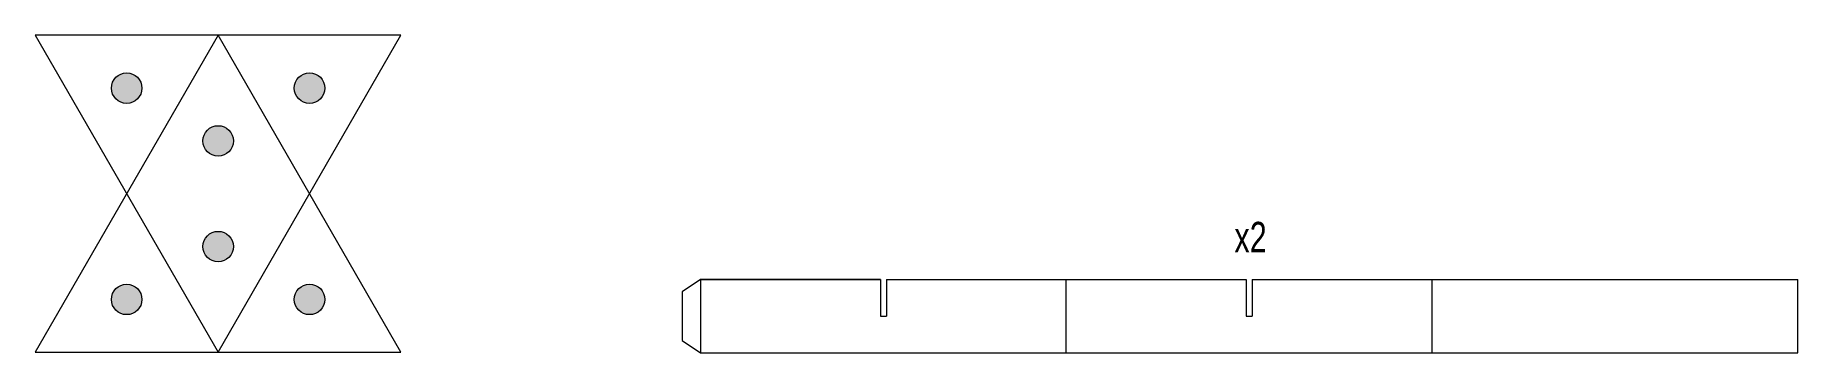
# Model space of a CAD drawing. Header units: millimetres. Extents: x 96 to 386, y 125 to 177.
import ezdxf

# ---------------------------------------------------------------- set-up
doc = ezdxf.new("R2010")
doc.units = ezdxf.units.MM
doc.linetypes.add('DASHED', pattern=[19.05, 12.7, -6.35])
doc.layers.get('0').update_dxf_attribs({"linetype": 'CONTINUOUS', "lineweight": 0})
doc.layers.add('ledes', color=1, linetype='CONTINUOUS', lineweight=0)
doc.layers.add('pieza', color=3, linetype='CONTINUOUS', lineweight=0)
doc.styles.get("Standard").update_dxf_attribs({"font": 'txt', "width": 0.75})

msp = doc.modelspace()

# ---------------------------------------------------------------- hatches: boundary and pattern name
at = {"layer": 'ledes'}
h = msp.add_hatch(color=256, dxfattribs=at)
edge = h.paths.add_edge_path()
edge.add_arc((111.5, 168.55), 2.5, 0, 360)
edge.add_arc((141.5, 168.55), 2.5, 0, 360)
edge.add_arc((111.5, 133.91), 2.5, 0, 360)
edge.add_arc((141.5, 133.91), 2.5, 0, 360)
edge.add_arc((126.5, 159.89), 2.5, 0, 360)
edge.add_arc((126.5, 142.57), 2.5, 0, 360)

# ---------------------------------------------------------------- linework, layer by layer
for p, q in [((126.5, 177.21), (96.5, 125.25)), ((96.5, 177.21), (126.5, 125.25)), ((156.5, 177.21), (96.5, 177.21)), ((156.5, 125.25), (126.5, 177.21)), ((126.5, 125.25), (156.5, 177.21)), ((96.5, 125.25), (156.5, 125.25))]:
    msp.add_line(p, q)
msp.add_line((96.5, 177.21), (96.5, 177.21), dxfattribs=at)
for centre in [(111.5, 168.55), (141.5, 168.55), (126.5, 159.89), (126.5, 142.57), (111.5, 133.91), (141.5, 133.91)]:
    msp.add_circle(centre, 2.5, dxfattribs=at)
at = {"layer": 'pieza'}
for p, q in [((205.64, 137.17), (202.64, 135.17)), ((205.64, 137.17), (205.64, 125.17)), ((235.14, 137.17), (205.64, 137.17)), ((205.64, 137.17), (235.14, 137.17)), ((235.14, 137.17), (235.14, 131.17)), ((236.14, 137.17), (236.14, 131.17)), ((236.14, 137.17), (295.14, 137.17)), ((236.14, 137.17), (265.64, 137.17)), ((265.64, 137.17), (265.64, 137.17)), ((295.14, 137.17), (295.14, 131.17)), ((296.14, 137.17), (296.14, 131.17)), ((296.14, 137.17), (385.64, 137.17)), ((385.64, 125.17), (385.64, 137.17)), ((202.64, 135.17), (202.64, 127.17)), ((235.14, 131.17), (236.14, 131.17)), ((295.14, 131.17), (296.14, 131.17)), ((202.64, 127.17), (205.64, 125.17)), ((205.64, 125.17), (205.64, 125.17)), ((205.64, 125.17), (205.64, 125.17)), ((205.64, 125.17), (205.64, 125.17)), ((205.64, 125.17), (205.64, 125.17)), ((205.64, 125.17), (385.64, 125.17)), ((265.64, 125.17), (325.64, 125.17)), ((325.64, 125.17), (325.64, 125.17))]:
    msp.add_line(p, q, dxfattribs=at)
at = {"layer": 'pieza', "linetype": 'DASHED'}
for p, q in [((265.64, 125.17), (265.64, 137.17)), ((325.64, 125.17), (325.64, 137.17))]:
    msp.add_line(p, q, dxfattribs=at)

# ---------------------------------------------------------------- texts
at = {"layer": 'pieza', "insert": (295.87, 144.12), "char_height": 5, "width": 100, "attachment_point": 5}
msp.add_mtext('x2', dxfattribs=at)

doc.saveas('drawing.dxf')
